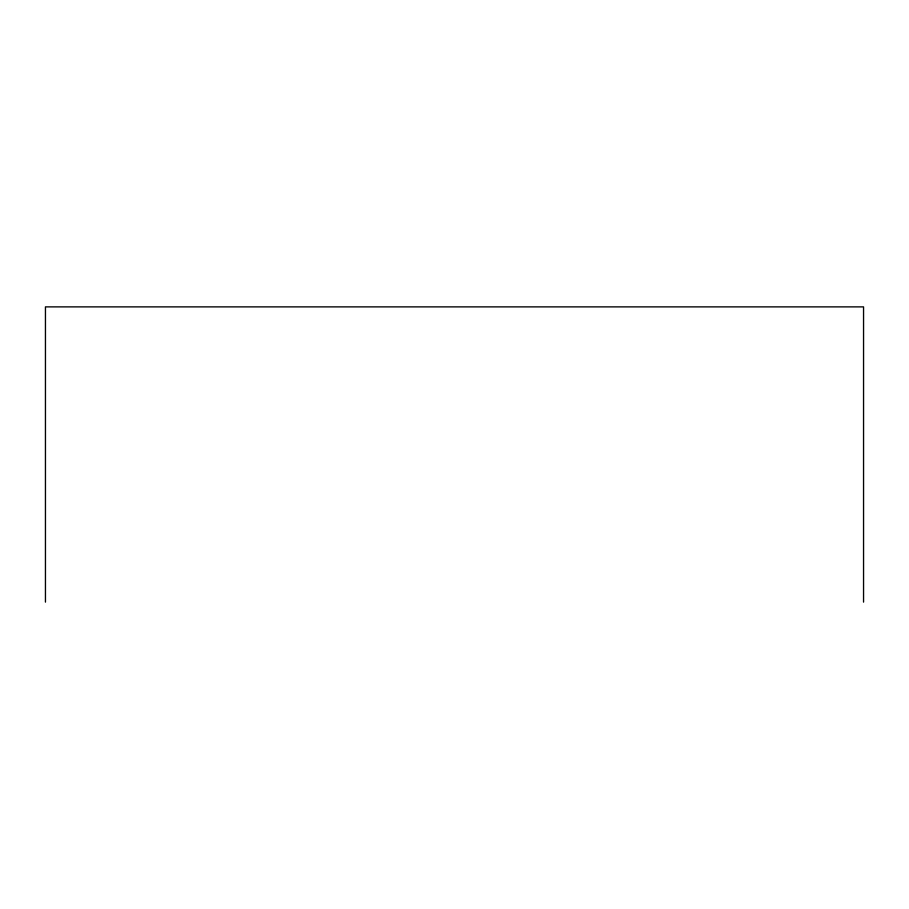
<?xml version="1.0" encoding="UTF-8"?>
<svg xmlns="http://www.w3.org/2000/svg" width="909" height="909" viewBox="0 0 909 909"><rect width="100%" height="100%" fill="white"/><g stroke="black" fill="none" stroke-linecap="round" stroke-linejoin="round"><path stroke-width="1.36" d="M863.55 602.122L863.55 306.878L45.45 306.878L45.45 602.122"/></g></svg>
